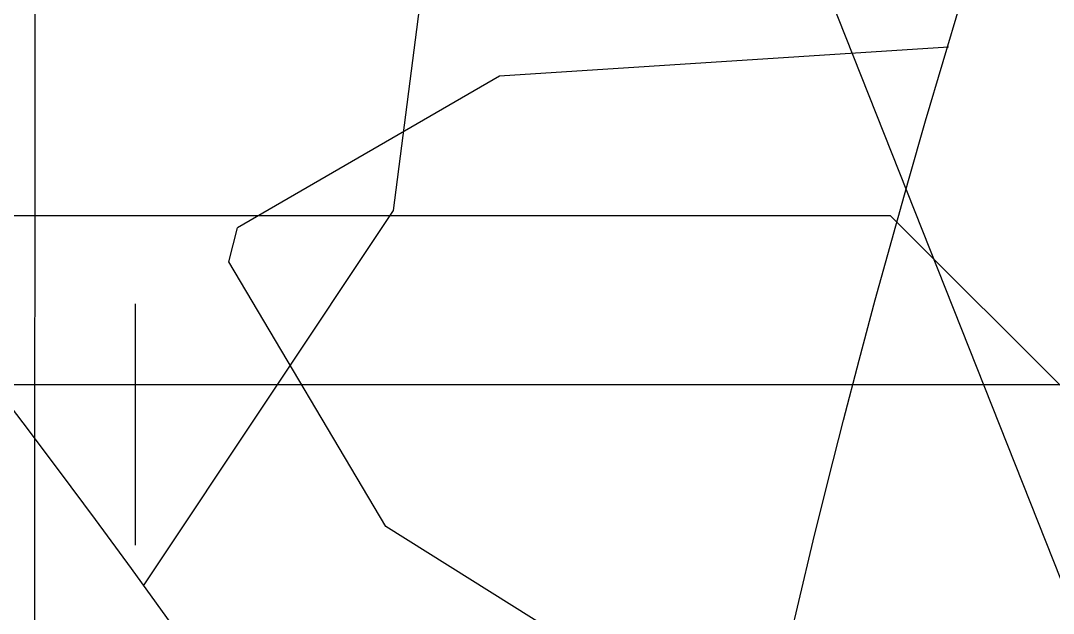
# Model space of a CAD drawing. Extents: x -381 to 213, y -63 to 250.
# Drawn here: x -68.18 to -61.76, y 49.15 to 52.83 of the extents above; entities that cross this region are included whole.
import ezdxf

# ---------------------------------------------------------------- set-up
doc = ezdxf.new("R2010")
doc.units = 0
doc.header["$MEASUREMENT"] = 0
for name, pattern in [('K5LT65535', [0]), ('K5LT_AXLED', [19.5, 15, -1.5, 1.5, -1.5]), ('K5LT_BASIC', [0])]:
    doc.linetypes.add(name, pattern=pattern)
doc.layers.add('Системный слой', color=7, linetype='Continuous')

# ---------------------------------------------------------------- blocks, each defined once
blk = doc.blocks.new('*U')
at = {"layer": 'Системный слой', "color": 5, "linetype": 'K5LT_BASIC'}
for p, q in [((-110.1784, 33.8516), (-110.1497, 86.8516)), ((29.6249, 22.5953), (29.679, 22.8054)), ((29.6249, 22.5953), (29.679, 22.8054)), ((43.4951, 21.8306), (-41.5049, 21.8306))]:
    blk.add_line(p, q, dxfattribs=at)
at = {"layer": 'Системный слой', "color": 30, "linetype": 'K5LT_AXLED'}
blk.add_line((29.0451, 1.3327), (29.0451, 22.3327), dxfattribs=at)
at = {"layer": 'Системный слой', "color": 5, "linetype": 'K5LT_BASIC'}
for points in [[(144.6516, 42.6894), (146.2018, 45.018), (146.4413, 46.8846)], [(144.6516, 42.6894), (146.2018, 45.018), (146.4413, 46.8846)], [(34.0991, 23.9304), (31.3077, 23.7483), (29.679, 22.8054)], [(34.0991, 23.9304), (31.3077, 23.7483), (29.679, 22.8054)], [(32.9522, 19.4757), (30.6018, 20.9495), (29.6249, 22.5953)], [(32.9522, 19.4757), (30.6018, 20.9495), (29.6249, 22.5953)]]:
    blk.add_lwpolyline(points, dxfattribs=at)
blk = doc.blocks.new('*F')
at = {"layer": 'Системный слой', "color": 5, "linetype": 'K5LT65535'}
blk.add_lwpolyline([(-51.5802, 12.1516), (-51.5802, 15.788), (-42.6803, 41.722), (-39.7137, 44.6886), (1.1489, 44.6886), (2.7279, 43.1096), (2.7279, -18.3334), (0.7661, -21.5338), (-1.1478, -21.5338)], dxfattribs=at)
at = {"layer": 'Системный слой', "color": 5, "linetype": 'K5LT_BASIC'}
blk.add_circle((94.0125, 5.9815), 62.5341, dxfattribs=at)
blk.add_circle((94.0125, 5.9815), 62.5341, dxfattribs=at)
at = {"layer": 'Системный слой'}
blk.add_blockref('*U', (0, 0), dxfattribs=at)
blk.add_blockref('*U', (0, 0), dxfattribs=at)
blk.add_blockref('*U', (0, 0), dxfattribs=at)
blk.add_blockref('*U', (0, 0), dxfattribs=at)
blk.add_blockref('*U', (0, 0), dxfattribs=at)
blk.add_blockref('*U', (0, 0), dxfattribs=at)
blk.add_blockref('*U', (0, 0), dxfattribs=at)
blk.add_blockref('*U', (0, 0), dxfattribs=at)
blk.add_blockref('*U', (0, 0), dxfattribs=at)
blk.add_blockref('*U', (0, 0), dxfattribs=at)
blk.add_blockref('*U', (0, 0), dxfattribs=at)
blk.add_blockref('*U', (0, 0), dxfattribs=at)
blk.add_blockref('*U', (0, 0), dxfattribs=at)
blk.add_blockref('*U', (0, 0), dxfattribs=at)
blk.add_blockref('*U', (0, 0), dxfattribs=at)
blk.add_blockref('*U', (0, 0), dxfattribs=at)
blk.add_blockref('*U', (0, 0), dxfattribs=at)
blk.add_blockref('*U', (0, 0), dxfattribs=at)
blk.add_blockref('*U', (0, 0), dxfattribs=at)
blk.add_blockref('*U', (0, 0), dxfattribs=at)
blk.add_blockref('*U', (0, 0), dxfattribs=at)
blk.add_blockref('*U', (0, 0), dxfattribs=at)
blk.add_blockref('*U', (0, 0), dxfattribs=at)
blk.add_blockref('*U', (0, 0), dxfattribs=at)
blk.add_blockref('*U', (0, 0), dxfattribs=at)
blk.add_blockref('*U', (0, 0), dxfattribs=at)
blk.add_blockref('*U', (0, 0), dxfattribs=at)
blk.add_blockref('*U', (0, 0), dxfattribs=at)
blk.add_blockref('*U', (0, 0), dxfattribs=at)
blk.add_blockref('*U', (0, 0), dxfattribs=at)
blk.add_blockref('*U', (0, 0), dxfattribs=at)
blk.add_blockref('*U', (0, 0), dxfattribs=at)
blk.add_blockref('*U', (0, 0), dxfattribs=at)
blk.add_blockref('*U', (0, 0), dxfattribs=at)
blk.add_blockref('*U', (0, 0), dxfattribs=at)
blk.add_blockref('*U', (0, 0), dxfattribs=at)
blk.add_blockref('*U', (0, 0), dxfattribs=at)
blk.add_blockref('*U', (0, 0), dxfattribs=at)
blk.add_blockref('*U', (0, 0), dxfattribs=at)
blk.add_blockref('*U', (0, 0), dxfattribs=at)
blk.add_blockref('*U', (0, 0), dxfattribs=at)
blk.add_blockref('*U', (0, 0), dxfattribs=at)
blk.add_blockref('*U', (0, 0), dxfattribs=at)
blk.add_blockref('*U', (0, 0), dxfattribs=at)
blk.add_blockref('*U', (0, 0), dxfattribs=at)
blk.add_blockref('*U', (0, 0), dxfattribs=at)
blk.add_blockref('*U', (0, 0), dxfattribs=at)
blk.add_blockref('*U', (0, 0), dxfattribs=at)
blk.add_blockref('*U', (0, 0), dxfattribs=at)
blk.add_blockref('*U', (0, 0), dxfattribs=at)
blk.add_blockref('*U', (0, 0), dxfattribs=at)
blk.add_blockref('*U', (0, 0), dxfattribs=at)
blk.add_blockref('*U', (0, 0), dxfattribs=at)
blk.add_blockref('*U', (0, 0), dxfattribs=at)
blk.add_blockref('*U', (0, 0), dxfattribs=at)
blk.add_blockref('*U', (0, 0), dxfattribs=at)
blk.add_blockref('*U', (0, 0), dxfattribs=at)
blk.add_blockref('*U', (0, 0), dxfattribs=at)
blk.add_blockref('*U', (0, 0), dxfattribs=at)
blk.add_blockref('*U', (0, 0), dxfattribs=at)
blk.add_blockref('*U', (0, 0), dxfattribs=at)
blk.add_blockref('*U', (0, 0), dxfattribs=at)
blk.add_blockref('*U', (0, 0), dxfattribs=at)
blk.add_blockref('*U', (0, 0), dxfattribs=at)
blk.add_blockref('*U', (0, 0), dxfattribs=at)
blk.add_blockref('*U', (0, 0), dxfattribs=at)
blk.add_blockref('*U', (0, 0), dxfattribs=at)
blk.add_blockref('*U', (0, 0), dxfattribs=at)
blk.add_blockref('*U', (0, 0), dxfattribs=at)
blk.add_blockref('*U', (0, 0), dxfattribs=at)
blk.add_blockref('*U', (0, 0), dxfattribs=at)
blk.add_blockref('*U', (0, 0), dxfattribs=at)
blk.add_blockref('*U', (0, 0), dxfattribs=at)
blk.add_blockref('*U', (0, 0), dxfattribs=at)
blk.add_blockref('*U', (0, 0), dxfattribs=at)
blk.add_blockref('*U', (0, 0), dxfattribs=at)
blk.add_blockref('*U', (0, 0), dxfattribs=at)
blk.add_blockref('*U', (0, 0), dxfattribs=at)
blk.add_blockref('*U', (0, 0), dxfattribs=at)
blk.add_blockref('*U', (0, 0), dxfattribs=at)
blk.add_blockref('*U', (0, 0), dxfattribs=at)
blk.add_blockref('*U', (0, 0), dxfattribs=at)
blk.add_blockref('*U', (0, 0), dxfattribs=at)
blk.add_blockref('*U', (0, 0), dxfattribs=at)
blk.add_blockref('*U', (0, 0), dxfattribs=at)
blk.add_blockref('*U', (0, 0), dxfattribs=at)
blk.add_blockref('*U', (0, 0), dxfattribs=at)
blk.add_blockref('*U', (0, 0), dxfattribs=at)
blk.add_blockref('*U', (0, 0), dxfattribs=at)
blk.add_blockref('*U', (0, 0), dxfattribs=at)
blk.add_blockref('*U', (0, 0), dxfattribs=at)
blk.add_blockref('*U', (0, 0), dxfattribs=at)
blk.add_blockref('*U', (0, 0), dxfattribs=at)
blk.add_blockref('*U', (0, 0), dxfattribs=at)
blk.add_blockref('*U', (0, 0), dxfattribs=at)
blk.add_blockref('*U', (0, 0), dxfattribs=at)
blk.add_blockref('*U', (0, 0), dxfattribs=at)
blk.add_blockref('*U', (0, 0), dxfattribs=at)
blk.add_blockref('*U', (0, 0), dxfattribs=at)
blk.add_blockref('*U', (0, 0), dxfattribs=at)
blk.add_blockref('*U', (0, 0), dxfattribs=at)
blk.add_blockref('*U', (0, 0), dxfattribs=at)
blk.add_blockref('*U', (0, 0), dxfattribs=at)
blk.add_blockref('*U', (0, 0), dxfattribs=at)
blk.add_blockref('*U', (0, 0), dxfattribs=at)
blk.add_blockref('*U', (0, 0), dxfattribs=at)
blk.add_blockref('*U', (0, 0), dxfattribs=at)
blk.add_blockref('*U', (0, 0), dxfattribs=at)
blk.add_blockref('*U', (0, 0), dxfattribs=at)
blk.add_blockref('*U', (0, 0), dxfattribs=at)
blk.add_blockref('*U', (0, 0), dxfattribs=at)
blk.add_blockref('*U', (0, 0), dxfattribs=at)
blk.add_blockref('*U', (0, 0), dxfattribs=at)
blk.add_blockref('*U', (0, 0), dxfattribs=at)
blk.add_blockref('*U', (0, 0), dxfattribs=at)
blk.add_blockref('*U', (0, 0), dxfattribs=at)
blk.add_blockref('*U', (0, 0), dxfattribs=at)
blk.add_blockref('*U', (0, 0), dxfattribs=at)
blk.add_blockref('*U', (0, 0), dxfattribs=at)
blk.add_blockref('*U', (0, 0), dxfattribs=at)
blk.add_blockref('*U', (0, 0), dxfattribs=at)
blk.add_blockref('*U', (0, 0), dxfattribs=at)
blk.add_blockref('*U', (0, 0), dxfattribs=at)
blk.add_blockref('*U', (0, 0), dxfattribs=at)
blk.add_blockref('*U', (0, 0), dxfattribs=at)
blk.add_blockref('*U', (0, 0), dxfattribs=at)
blk.add_blockref('*U', (0, 0), dxfattribs=at)
blk.add_blockref('*U', (0, 0), dxfattribs=at)
blk.add_blockref('*U', (0, 0), dxfattribs=at)
blk.add_blockref('*U', (0, 0), dxfattribs=at)
blk.add_blockref('*U', (0, 0), dxfattribs=at)
blk.add_blockref('*U', (0, 0), dxfattribs=at)
blk.add_blockref('*U', (0, 0), dxfattribs=at)
blk.add_blockref('*U', (0, 0), dxfattribs=at)
blk.add_blockref('*U', (0, 0), dxfattribs=at)
blk.add_blockref('*U', (0, 0), dxfattribs=at)
blk.add_blockref('*U', (0, 0), dxfattribs=at)
blk.add_blockref('*U', (0, 0), dxfattribs=at)
blk.add_blockref('*U', (0, 0), dxfattribs=at)
blk.add_blockref('*U', (0, 0), dxfattribs=at)
blk.add_blockref('*U', (0, 0), dxfattribs=at)
blk.add_blockref('*U', (0, 0), dxfattribs=at)
blk.add_blockref('*U', (0, 0), dxfattribs=at)
blk.add_blockref('*U', (0, 0), dxfattribs=at)
blk.add_blockref('*U', (0, 0), dxfattribs=at)
blk.add_blockref('*U', (0, 0), dxfattribs=at)
blk.add_blockref('*U', (0, 0), dxfattribs=at)
blk.add_blockref('*U', (0, 0), dxfattribs=at)
blk.add_blockref('*U', (0, 0), dxfattribs=at)
blk.add_blockref('*U', (0, 0), dxfattribs=at)
blk.add_blockref('*U', (0, 0), dxfattribs=at)
blk.add_blockref('*U', (0, 0), dxfattribs=at)
blk.add_blockref('*U', (0, 0), dxfattribs=at)
blk.add_blockref('*U', (0, 0), dxfattribs=at)
blk.add_blockref('*U', (0, 0), dxfattribs=at)
blk.add_blockref('*U', (0, 0), dxfattribs=at)
blk.add_blockref('*U', (0, 0), dxfattribs=at)
blk.add_blockref('*U', (0, 0), dxfattribs=at)
blk.add_blockref('*U', (0, 0), dxfattribs=at)
blk.add_blockref('*U', (0, 0), dxfattribs=at)
blk.add_blockref('*U', (0, 0), dxfattribs=at)
blk.add_blockref('*U', (0, 0), dxfattribs=at)
blk.add_blockref('*U', (0, 0), dxfattribs=at)
blk.add_blockref('*U', (0, 0), dxfattribs=at)
blk.add_blockref('*U', (0, 0), dxfattribs=at)
blk.add_blockref('*U', (0, 0), dxfattribs=at)
blk.add_blockref('*U', (0, 0), dxfattribs=at)
blk.add_blockref('*U', (0, 0), dxfattribs=at)
blk.add_blockref('*U', (0, 0), dxfattribs=at)
blk.add_blockref('*U', (0, 0), dxfattribs=at)
blk.add_blockref('*U', (0, 0), dxfattribs=at)
blk.add_blockref('*U', (0, 0), dxfattribs=at)
blk.add_blockref('*U', (0, 0), dxfattribs=at)
blk.add_blockref('*U', (0, 0), dxfattribs=at)
blk.add_blockref('*U', (0, 0), dxfattribs=at)
blk.add_blockref('*U', (0, 0), dxfattribs=at)
blk.add_blockref('*U', (0, 0), dxfattribs=at)
blk.add_blockref('*U', (0, 0), dxfattribs=at)
blk.add_blockref('*U', (0, 0), dxfattribs=at)
blk.add_blockref('*U', (0, 0), dxfattribs=at)
blk.add_blockref('*U', (0, 0), dxfattribs=at)
blk.add_blockref('*U', (0, 0), dxfattribs=at)
blk.add_blockref('*U', (0, 0), dxfattribs=at)
blk.add_blockref('*U', (0, 0), dxfattribs=at)
blk.add_blockref('*U', (0, 0), dxfattribs=at)
blk.add_blockref('*U', (0, 0), dxfattribs=at)
blk.add_blockref('*U', (0, 0), dxfattribs=at)
blk.add_blockref('*U', (0, 0), dxfattribs=at)
blk.add_blockref('*U', (0, 0), dxfattribs=at)
blk.add_blockref('*U', (0, 0), dxfattribs=at)
blk.add_blockref('*U', (0, 0), dxfattribs=at)
blk.add_blockref('*U', (0, 0), dxfattribs=at)
blk.add_blockref('*U', (0, 0), dxfattribs=at)
blk.add_blockref('*U', (0, 0), dxfattribs=at)
blk.add_blockref('*U', (0, 0), dxfattribs=at)
blk.add_blockref('*U', (0, 0), dxfattribs=at)
blk.add_blockref('*U', (0, 0), dxfattribs=at)
blk.add_blockref('*U', (0, 0), dxfattribs=at)
blk.add_blockref('*U', (0, 0), dxfattribs=at)
blk.add_blockref('*U', (0, 0), dxfattribs=at)
blk.add_blockref('*U', (0, 0), dxfattribs=at)
blk.add_blockref('*U', (0, 0), dxfattribs=at)
blk.add_blockref('*U', (0, 0), dxfattribs=at)
blk.add_blockref('*U', (0, 0), dxfattribs=at)
blk.add_blockref('*U', (0, 0), dxfattribs=at)
blk.add_blockref('*U', (0, 0), dxfattribs=at)
blk.add_blockref('*U', (0, 0), dxfattribs=at)

msp = doc.modelspace()

# ---------------------------------------------------------------- linework, layer by layer
at = {"layer": 'Системный слой', "color": 5, "linetype": 'K5LT_BASIC'}
msp.add_line((-46.6463, 11.3146), (-80.3161, 96.3083), dxfattribs=at)

# ---------------------------------------------------------------- block references
at = {"layer": 'Системный слой'}
for p in [(-96.5151, 28.7405), (-63.9267, 6.9347), (-212.0681, 6.6367), (42.0749, 2.903)]:
    msp.add_blockref('*F', p, dxfattribs=at)

doc.saveas('drawing.dxf')
